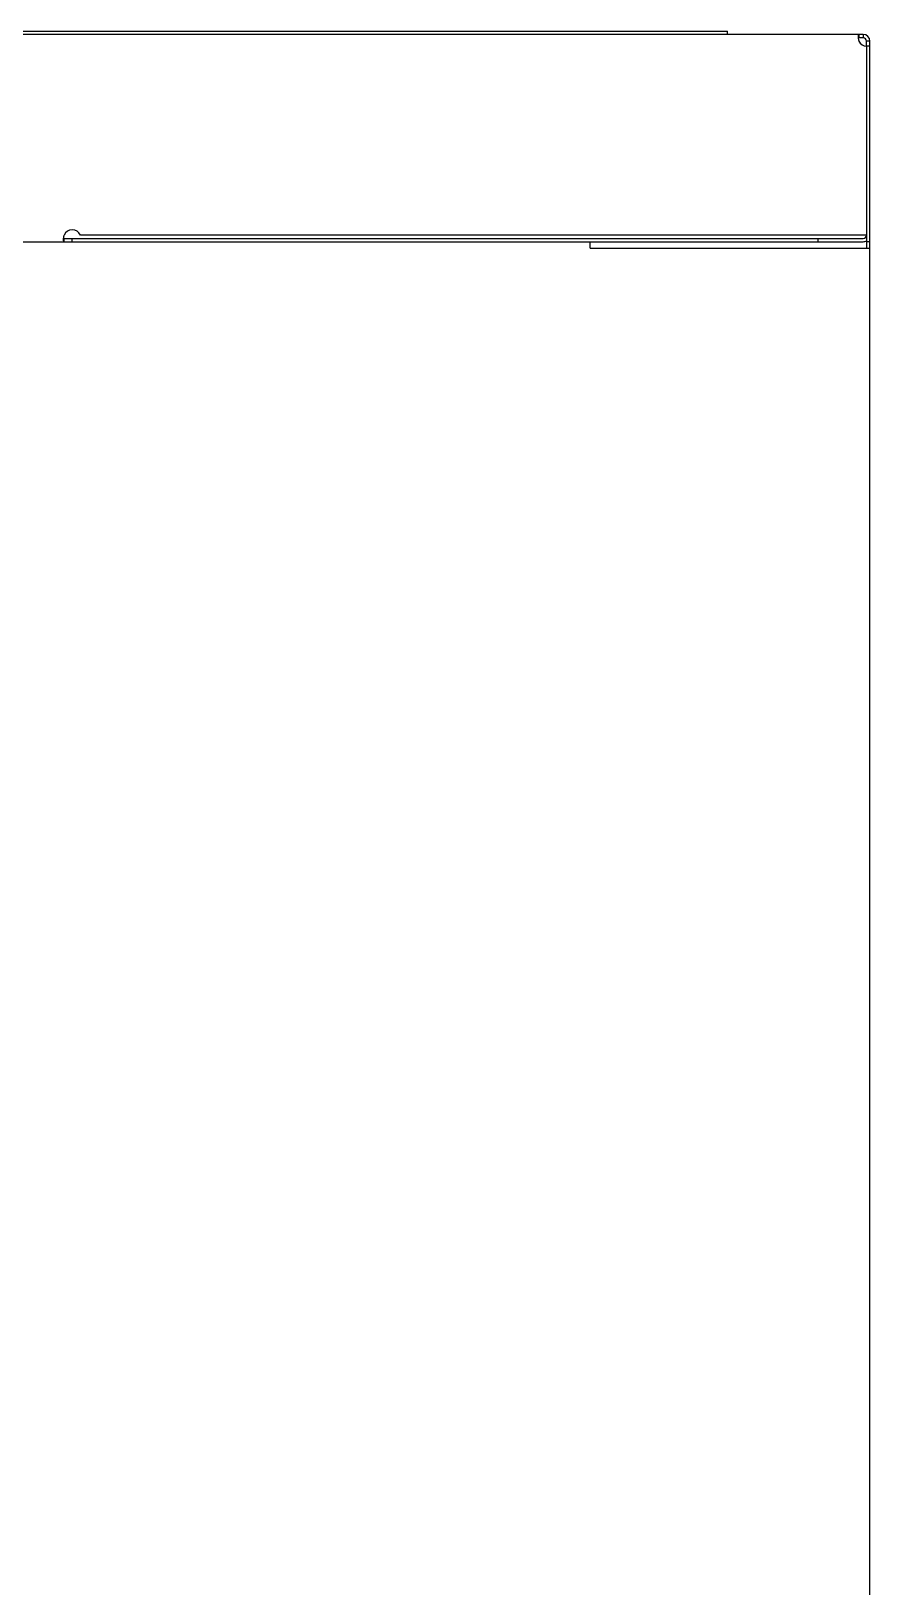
# Model space of a CAD drawing. Extents: x 4 to 120, y 8 to 100.
# Drawn here: x 106.61 to 112.68, y 43.09 to 54.35 of the extents above; entities that cross this region are included whole.
import ezdxf

# ---------------------------------------------------------------- set-up
doc = ezdxf.new("R2010")
doc.units = 0
doc.header["$LTSCALE"] = 7.5625
doc.header["$MEASUREMENT"] = 0
doc.layers.get('0').update_dxf_attribs({"linetype": 'CONTINUOUS'})

msp = doc.modelspace()

# ---------------------------------------------------------------- linework, layer by layer
at = {"color": 3, "linetype": 'Continuous'}
for p, q in [((112.63442, 54.32505), (89.77042, 54.32505)), ((112.68242, 14.65905), (112.68242, 54.27705)), ((112.65842, 54.23951), (112.65842, 52.87305)), ((90.72242, 52.82505), (112.63442, 52.82505)), ((112.65842, 52.87305), (106.96738, 52.87305)), ((110.65816, 52.77705), (110.65816, 52.82505)), ((110.65816, 52.77705), (112.68242, 52.77705))]:
    msp.add_line(p, q, dxfattribs=at)
at = {"color": 7, "linetype": 'Continuous'}
for p, q in [((105.40092, 54.34905), (111.65092, 54.34905)), ((111.65092, 54.32505), (111.65092, 54.34905)), ((112.60283, 54.32505), (112.60283, 54.30105)), ((112.63442, 54.30105), (112.60283, 54.30105)), ((112.63442, 54.32505), (112.63442, 54.30105)), ((112.68242, 54.27705), (112.65842, 54.27705)), ((112.65842, 54.23951), (112.65842, 54.27705)), ((112.68242, 54.23951), (112.65842, 54.23951)), ((106.84946, 52.84905), (112.63442, 52.84905)), ((106.84946, 52.82505), (106.84946, 52.84905)), ((106.90842, 52.82505), (106.90842, 52.84905)), ((112.30742, 52.82505), (112.30742, 52.84905)), ((112.65842, 52.87305), (112.65842, 52.77705)), ((112.68242, 52.82505), (112.65842, 52.82505))]:
    msp.add_line(p, q, dxfattribs=at)
at = {"color": 3, "linetype": 'Continuous'}
for centre, radius, start, end in [((112.66179, 54.30442), 0.065, 204.902165, 267.028494), ((112.63442, 54.27705), 0.048, 0, 90), ((106.90842, 52.84568), 0.065, 24.902165, 155.097835), ((112.63442, 52.87305), 0.048, 270, 300.039034)]:
    msp.add_arc(centre, radius, start, end, dxfattribs=at)
at = {"color": 7, "linetype": 'Continuous'}
for centre, start, end in [((112.63442, 54.27705), 0, 90), ((112.63442, 52.87305), 270, 360)]:
    msp.add_arc(centre, 0.024, start, end, dxfattribs=at)
at = {"color": 3, "linetype": 'Continuous'}
for points, knots in [([(112.60283, 54.32505), (112.60204, 54.32494), (112.60043, 54.32471), (112.59862, 54.32256), (112.59754, 54.31957), (112.59689, 54.31559), (112.59682, 54.31262), (112.59679, 54.31099)], [0, 0, 0, 0, 0.0023156496, 0.0047531651, 0.0078724965, 0.0118688004, 0.0167678067, 0.0167678067, 0.0167678067, 0.0167678067]), ([(112.59679, 54.31099), (112.59684, 54.30908), (112.59691, 54.30575), (112.59728, 54.30245), (112.59743, 54.30104)], [0, 0, 0, 0, 0.00573464316, 0.00997126286, 0.00997126286, 0.00997126286, 0.00997126286]), ([(112.59743, 54.30104), (112.59752, 54.30031), (112.59764, 54.29942), (112.59776, 54.29853), (112.59778, 54.29838)], [0, 0, 0, 0, 0.00222402792, 0.00268691919, 0.00268691919, 0.00268691919, 0.00268691919]), ([(112.59778, 54.29838), (112.59813, 54.29621), (112.59888, 54.29156), (112.60052, 54.28442), (112.60205, 54.27954), (112.60283, 54.27705)], [0, 0, 0, 0, 0.0066088251, 0.014122762, 0.0219461883, 0.0219461883, 0.0219461883, 0.0219461883]), ([(106.84406, 52.84906), (106.84391, 52.84765), (106.84355, 52.84435), (106.84347, 52.84102), (106.84342, 52.83911)], [0, 0, 0, 0, 0.00423661308, 0.00997126286, 0.00997126286, 0.00997126286, 0.00997126286]), ([(106.84342, 52.83911), (106.84345, 52.83748), (106.84352, 52.83451), (106.84417, 52.83053), (106.84525, 52.82754), (106.84706, 52.82539), (106.84867, 52.82516), (106.84946, 52.82505)], [0, 0, 0, 0, 0.004899011, 0.0088953172, 0.0120146432, 0.0144521574, 0.0167678068, 0.0167678068, 0.0167678068, 0.0167678068]), ([(106.84441, 52.85172), (106.84439, 52.85157), (106.84427, 52.85068), (106.84416, 52.84979), (106.84406, 52.84906)], [0, 0, 0, 0, 0.00046287654, 0.00268691777, 0.00268691777, 0.00268691777, 0.00268691777]), ([(106.84946, 52.87305), (106.84868, 52.87056), (106.84716, 52.86568), (106.84551, 52.85854), (106.84476, 52.85389), (106.84441, 52.85172)], [0, 0, 0, 0, 0.0078234256, 0.0153373592, 0.0219461896, 0.0219461896, 0.0219461896, 0.0219461896])]:
    msp.add_open_spline(points, degree=3, knots=knots, dxfattribs=at)
at = {"color": 7, "linetype": 'Continuous'}
for points, knots in [([(112.60283, 54.30105), (112.60198, 54.301), (112.60042, 54.3009), (112.5986, 54.29981), (112.59797, 54.29882), (112.59772, 54.29843)], [0, 0, 0, 0, 0.00253782147, 0.00463381062, 0.00603648586, 0.00603648586, 0.00603648586, 0.00603648586]), ([(106.84435, 52.85167), (106.8446, 52.85128), (106.84524, 52.85029), (106.84705, 52.8492), (106.84861, 52.8491), (106.84946, 52.84905)], [0, 0, 0, 0, 0.00140267802, 0.00349866327, 0.00603648517, 0.00603648517, 0.00603648517, 0.00603648517])]:
    msp.add_open_spline(points, degree=3, knots=knots, dxfattribs=at)

doc.saveas('drawing.dxf')
